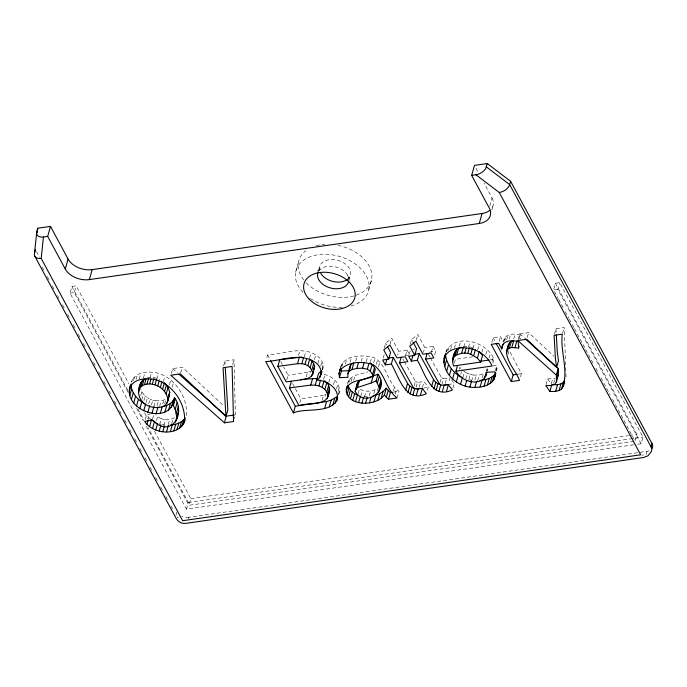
<?xml version="1.0" encoding="UTF-8"?>
<svg xmlns="http://www.w3.org/2000/svg" width="687" height="687" viewBox="0 0 687 687"><rect width="100%" height="100%" fill="white"/><g stroke="black" fill="none" stroke-linecap="round" stroke-linejoin="round"><path stroke-width="0.52" stroke-dasharray="3.44 2.58" d="M566.054 377.034L564.216 327.467L555.981 328.652L554.375 334.371M322.521 369.666C324.951 363.767 320.64 357.875 315.762 354.835C301.009 345.99 283.216 354.14 267.595 354.921L266.255 359.687M186.357 415.541C188.006 397.996 175.589 378.623 158.439 373.316C149.139 370.877 134.91 371.349 131.277 382.221M496.753 370.671L496.89 365.183L492.914 365.372M340.864 367.193C343.989 354.81 361.594 355.17 371.839 356.828C386.91 362.032 386.609 382.779 398.967 391.315L397.361 397.026M338.743 394.132C342.126 384.334 332.096 375.506 323.096 374.235M503.554 342.272C503.734 333.624 513.842 332.955 520.136 335.101L520.342 339.266M633.663 444.815L186.435 509.179L70.022 293.134L71.895 286.462L76.154 285.852L128.916 383.775M128.057 392.32L74.282 292.516L76.154 285.852M131.724 382.127L132.522 379.267M133.527 380.538L134.6 376.725M136.035 379.482L137.374 374.724M139.246 378.975L140.852 373.264M143.42 378.056L145.026 372.337M140.792 395.506L141.857 391.693L140.715 389.048M141.754 399.705L143.36 393.995L141.857 391.693M150.041 377.824L151.647 372.114M143.884 400.753L145.223 395.995L143.36 393.995M146.099 402.462L147.439 397.696L145.223 395.995M148.675 403.862L150.015 399.095L147.439 397.696M145.223 419.62L146.563 414.854L150.367 414.003M156.834 379.026L158.439 373.316M151.449 404.909L152.789 400.143L150.015 399.095M148.323 419.508L148.856 417.602L146.563 414.854M153.965 406.489L155.571 400.779L161.205 400.787L165.996 399.276L164.657 404.033M152.566 418.872L153.639 415.06M163.36 381.611L164.966 375.892M157.04 405.751L158.379 400.993M159.599 406.506L161.205 400.787M156.55 420.435L157.624 416.631L155.554 414.544M171.329 373.35L172.669 368.584L182.27 367.202L223.447 405.562M162.759 404.016L163.832 400.203M169.474 384.574L170.805 379.808M159.745 424.514L161.351 418.795L157.624 416.631M172.197 387.167L173.536 382.41M163.764 425.493L165.369 419.774L169.663 419.68L175.597 417.387M180.664 372.921L182.27 367.202M168.324 424.437L169.663 419.68M171.707 423.596L173.047 418.83M175.975 515.293L176.911 511.961M223.593 365.827L224.932 361.061L233.984 359.765L235.409 414.854M186.435 509.179L188.307 502.515L148.152 427.984M634.015 441.243L188.934 505.306L190.814 498.642L154.283 430.852M188.478 518.925L188.951 517.259L647.025 451.325A9.412 6.372 15.7 0 0 649.112 450.784M232.644 364.522L233.984 359.765M234.336 418.666L234.868 416.76M295.668 272.026L298.484 262.022M286.754 379.971L288.093 375.214L283.662 367.004M318.433 270.893L319.498 267.08M298.536 355.462L299.875 350.696M304.298 356.802L305.904 351.091M309.502 358.185L311.108 352.474M306.23 377.008L307.57 372.242L310.722 371.315L309.657 375.119M299.798 402.719L300.872 398.907L292.361 383.123M314.423 359.602L315.762 354.835M317.918 363.578L319.524 357.867M320.709 365.991L322.048 361.233M322.117 368.318L323.182 364.514M348.97 280.279L350.576 274.56M323.577 379.301L324.917 374.544M322.126 400.152L323.465 395.394L325.973 394.424L324.899 398.237M328.798 382.496L330.404 376.777M333.453 384.772L334.792 380.014M340.443 367.88L341.508 364.067M342.083 366.24L343.423 361.474M336.518 388.842L337.858 384.076M345.424 364.041L346.763 359.275M338.167 391.435L339.241 387.631M338.416 394.879L339.49 391.066M368.782 289.622L371.598 279.618M350.026 362.315L351.366 357.558M347.605 384.231C348.807 374.527 360.727 374.484 367.897 371.89M349.125 382.298L350.198 378.494M355.737 361.139L357.077 356.381M351.005 381.654L352.345 376.888M353.668 380.34L355.007 375.574M361.259 361.56L362.865 355.849M366.18 361.757L367.785 356.046M358.185 393.496L359.516 388.73C365.037 392.552 372.723 391.556 378.211 388.172M360.804 396.064L362.41 390.353M370.233 362.538L371.839 356.828M373.676 362.805L375.016 358.039M364.548 396.888L366.154 391.169M376.27 364.496L377.61 359.739M369.271 395.746L370.611 390.98M378.554 366.721L379.894 361.963M384.282 348.017L385.622 343.251L391.77 338.296L398.769 351.28L397.704 355.093M383.217 358.09L384.282 354.286M373.814 393.745L374.887 389.941M390.164 344.007L391.77 338.296M377.403 391.032L377.936 389.125M393.411 390.963L394.484 387.15M405.442 355.806L407.048 350.095L398.769 351.28M395.154 394.08L396.493 389.314M410.302 344.273L411.642 339.507L417.79 334.552L424.789 347.536L423.45 352.302M409.229 354.346L410.568 349.589M416.185 340.263L417.79 334.552M414.098 386.085L415.437 381.328L404.342 361.62M416.176 387.107L417.516 382.341L424.051 381.628L428.241 387.021L426.902 391.788M419.233 387.159L420.573 382.393M431.462 352.062L433.068 346.342L424.789 347.536M422.445 387.348L424.051 381.628M434.639 355.059L435.713 351.246L433.068 346.342M446.224 351.873C454.871 332.165 487.641 341.774 493.979 359.344L492.914 363.157M447.855 351.023L449.186 346.265M440.118 382.341L441.458 377.575L430.363 357.875M489.822 205.988L492.072 197.993L484.026 183.077M450.569 349.803L452.175 344.084M441.93 384.316L443.536 378.597L450.071 377.884L448.731 382.65M491.901 209.844L493.3 204.846M454.373 348.206L455.979 342.495M445.253 383.415L446.593 378.649M454.365 363.122L455.429 359.31L473.163 356.759M459.259 346.239L460.599 341.482M463.811 346.841L465.417 341.13M452.922 388.043L454.262 383.277L451.273 379.43M459.242 369.28L459.775 367.373L461.475 369.168M460.702 374.535L461.509 371.676M468.525 347.193L470.131 341.473M462.961 377.455L464.567 371.736L462.042 369.769M473.137 348.232L474.743 342.521M465.743 379.001L467.349 373.29L464.567 371.736M468.946 379.164L470.277 374.398L467.349 373.29M477.645 349.975L479.251 344.264M471.634 380.787L473.24 375.068L479.26 375.076L484.61 373.084M481.853 352.388L483.459 346.669M474.897 380.057L476.237 375.3M477.654 380.796L479.26 375.076M485.838 354.466L487.169 349.709M491.772 342.47L493.111 337.703L500.514 336.639L503.047 341.336M482.137 377.833L483.21 374.02M489.058 358.133L490.398 353.367M486.344 371.323L487.143 368.464M487.066 371.281L487.598 369.374L486.001 372.148M492.055 361.465L493.12 357.661M499.174 341.405L500.514 336.639M495.284 370.903L496.89 365.183M503.708 341.456L504.507 338.597M504.636 341.07L505.976 336.304M496.315 370.911L497.122 368.06M506.654 339.756L507.985 334.998M509.239 339.052L510.578 334.286M508.097 354.157L509.161 350.353L521.381 373.694L520.308 377.507M513.713 338.949L515.052 334.191M518.118 339.593L519.724 333.873L528.595 332.602L554.014 356.355M519.063 338.906L520.136 335.101M527.255 337.36L528.595 332.602M553.842 288.969L555.448 283.259L559.707 282.64L642.972 437.078L641.1 443.742L634.728 444.661M641.1 443.742L557.835 289.313L559.707 282.64M546.071 384.677L547.676 378.966L555.062 378.314M562.61 333.186L564.216 327.467M551.352 383.604L552.692 378.846M553.722 383.08L554.795 379.267M555.448 283.259L636.952 434.424L635.08 441.097L612.16 398.58M647.025 451.325L646.089 454.657L641.847 455.266M347.897 382.728L348.678 380.426M445.803 352.268L447.022 349.013M321.92 370.053L323.053 367.76M317.377 271.15L320.743 268.926M423.312 388.241L428.241 387.021M448.345 384.737L454.262 383.277M147.147 377.807L154.197 377.498L159.642 379.293M323.465 395.394L300.872 398.907M307.57 372.242L288.093 375.214M70.022 293.134L74.282 292.516M557.835 289.313L553.576 289.923L558.162 298.424M412.586 349.297L414.596 349.005M405.553 355.591L409.692 354.99L407.048 350.095M429.504 352.139L435.713 351.246M489.848 359.936L493.979 359.344M393.239 392.14L398.967 391.315M518.299 374.14L521.381 373.694M190.814 498.642L628.459 435.652M629.515 435.498L636.952 434.424M188.307 502.515L642.972 437.078M463.485 346.643L466.593 346.446L472.673 347.528M363.818 396.468L367.433 396.554M161.977 424.618L164.674 425.081M468.903 379.782L471.78 380.383M470.277 374.398L473.24 375.068M152.789 400.143L155.571 400.779M161.351 418.795L165.369 419.774M159.35 423.931L161.084 424.472M441.458 377.575L443.536 378.597M415.437 381.328L417.516 382.341M172.669 368.584L177.469 372.843M519.724 333.873L524.439 338.107M148.856 417.602L150.814 419.362M547.676 378.966L551.197 383.921M558.668 299.369L563.254 307.87M565.289 311.658L568.853 318.27M569.368 319.215L573.954 327.716M574.461 328.661L585.161 348.498M585.668 349.443L593.817 364.565M595.852 368.344L598.909 374.011M600.953 377.79L610.116 394.802M475.988 168.169L478.504 172.832M493.111 337.703L495.61 342.349M428.413 354.252L429.873 356.965M411.642 339.507L412.638 341.353M402.883 358.897L403.853 360.709M385.622 343.251L386.618 345.097M280.717 361.525L283.173 366.085M267.595 354.921L270.111 359.593M144.648 412.956L147.688 418.606M71.895 286.462L127.816 390.242M137.984 409.117L144.081 420.435M136.687 408.327L143.282 420.564M146.322 426.215L188.934 505.306M36.497 251.536L39.554 257.196M42.173 267.131L44.208 270.91M47.266 276.569L49.301 280.348M52.349 286.007L54.385 289.777M57.442 295.444L58.962 298.27M62.526 304.873L65.067 309.597M67.609 314.311L70.16 319.034M73.208 324.693L75.244 328.463M78.292 334.131L80.327 337.901M83.385 343.56L85.42 347.339M88.468 352.998L90.504 356.776M93.561 362.435L95.596 366.205M98.645 371.873L101.187 376.588M103.737 381.302L106.279 386.025M108.821 390.74L111.363 395.463M114.42 401.122L116.455 404.892M119.504 410.56L121.539 414.33M124.587 419.989L126.623 423.767M129.68 429.427L131.715 433.205M134.764 438.864L136.799 442.634M139.856 448.302L142.398 453.016M144.94 457.731L147.482 462.454M150.032 467.169L152.574 471.892M155.623 477.551L157.658 481.321M160.715 486.989L162.75 490.758M165.799 496.418L167.834 500.196M170.883 505.855L172.918 509.634M347.648 275.401L350.25 280.931M555.981 328.652L556.281 333.916M224.932 361.061L225.19 366.308M178.259 517.938A9.412 6.372 15.7 0 1 177.177 516.942M492.072 197.993A18.815 12.735 15.7 0 1 490.982 209.303M188.951 517.259A9.412 6.372 15.7 0 1 181.892 516.212M302.941 292.318A37.63 25.471 15.7 0 1 310.962 256.457A37.63 25.471 15.7 0 1 363.157 271.219A37.63 25.471 15.7 0 1 351.091 305.93M342.246 307.312A37.63 25.471 15.7 0 1 310.593 298.69M318.691 271.125A15.99 10.829 15.7 0 1 336.578 267.209A15.99 10.829 15.7 0 1 348.824 280.287M319.498 269.965A15.99 10.829 15.7 0 1 339.112 260.751A15.99 10.829 15.7 0 1 347.459 279.386M337.987 245.345A37.63 25.471 15.7 0 1 370.834 269.828A37.63 25.471 15.7 0 1 354.818 295.668M353.899 295.934A37.63 25.471 15.7 0 1 305.749 282.314M303.697 279.918A37.63 25.471 15.7 0 1 305.809 250.678M316.175 245.714A37.63 25.471 15.7 0 1 325.02 244.332"/><path stroke-width="1.03" d="M138.473 390.98L139.263 388.885L142.295 385.673L144.176 379.009C135.391 386.051 137.022 401.861 148.143 405.768C153.124 408.009 159.152 408.43 164.124 405.94C169.182 403.252 167.439 396.7 169.741 392.32L168.049 387.356L165.138 383.355M167.783 401.131L169.741 392.32M336.87 400.796C340.615 389.048 327.064 380.246 316.664 380.134C324.736 375.66 320.82 364.9 313.89 361.508C299.137 352.654 281.344 360.812 265.723 361.594L293.392 412.904C304.83 407.468 332.482 414.51 337.669 397.936M457.499 365.51L455.893 371.22C461.209 380.615 475 385.613 484.129 378.812L485.726 376.038L486.07 372.277L495.009 371.856C497.311 385.321 479.827 388.67 469.908 387.056C455.258 385.553 439.955 370.422 444.996 355.119M443.776 362.599L445.726 354.097M355.213 391.564L357.18 383.355L359.327 380.838L377.979 374.226C390.396 390.242 365.304 408.19 355.213 391.564L357.927 381.972M140.208 386.592L140.346 384.316M503.021 344.178L501.682 348.944L498.642 343.302L491.231 344.376L511.274 381.543L519.509 380.366C515.877 370.594 506.448 362.126 506.585 351.212C507.581 347.115 508.354 341.207 513.678 340.855L511.806 347.519L509.411 348.197L507.624 349.46L506.585 351.212M508.294 346.686L508.457 344.548M185.026 420.307C179.522 436.889 153.201 434.536 144.691 421.526L152.299 419.826C170.11 438.907 186.529 414.922 174.55 397.584C171.69 427.769 120.852 410.5 130.478 385.072M300.717 379.791C304.83 378.923 310.284 378.88 312.576 374.69L314.646 365.827L312.053 360.95L309.717 359.026L307.845 365.69L310.172 367.614L312.774 372.491M312.576 374.69L314.646 365.827M176.499 419.826L178.637 410.311M50.494 226.392L47.686 236.397L65.274 269.012A18.815 12.735 15.7 0 0 89.353 279.609L479.251 223.49A18.815 12.735 15.7 0 0 489.256 207.989L471.668 175.374L475.928 174.756L499.269 192.489L640.696 454.803L182.622 520.729L41.194 258.424A9.412 5.797 -28.3 0 1 34.548 252.979L36.772 231.571L37.716 228.239L50.494 226.392L68.082 259.016A18.815 12.735 15.7 0 0 92.161 269.613L482.059 213.494A18.815 12.735 15.7 0 0 489.642 210.514M37.287 232.318L37.716 228.239M41.194 258.424L43.427 237.006A9.412 5.797 -28.3 0 1 36.772 231.571M184.485 422.213C186.134 404.66 173.717 385.295 156.559 379.98C147.267 377.541 133.038 378.022 129.405 388.885M480.677 362.075L477.405 358.125L479.286 351.452L482.549 355.411L480.677 362.075L453.557 365.973C451.29 359.318 453.549 348.644 461.552 347.236M454.648 352.749L452.475 361.422M347.845 373.728L349.09 371.22L351.984 369.546L353.857 362.882L350.963 364.557L349.717 367.064L347.845 373.728L347.966 377.326L339.472 377.644L338.992 373.857L340.177 368.833M501.682 348.944C501.862 340.288 511.97 339.618 518.256 341.765L518.573 348.017L511.806 347.519M34.548 252.979L35.484 249.647M65.274 269.012L68.082 259.016M89.353 279.609L92.161 269.613M130.65 385.931L131.183 384.033M129.122 392.105L130.994 385.441C132.016 393.72 138.199 400.641 145.618 404.05L143.746 410.723M129.791 395.6L131.664 388.936M131.415 399.37L133.287 392.698M133.716 402.908L135.588 396.244M139.263 388.885L141.136 382.212M138.602 392.311L139.676 388.498M140.577 387.073L142.449 380.409M136.533 405.983L138.405 399.319M142.295 385.673L144.433 384.677L146.039 378.958M139.873 408.585L141.754 401.921M144.433 384.677L146.966 384.076L148.572 378.365M146.966 384.076L149.637 383.904L150.968 379.147M149.637 383.904L152.316 384.162L153.922 378.451M167.868 398.992C166.597 392.311 161.471 386.85 155.03 384.849L156.636 379.13M147.877 412.303L149.749 405.639M146.984 424.274L148.049 420.461M157.761 385.957L159.101 381.191M152.016 413.265L153.888 406.592M160.346 387.451L161.952 381.74M149.586 426.61L151.466 419.946L156.001 422.634M162.613 389.297L164.485 382.625M156.164 413.6L158.036 406.936M152.514 428.542L154.386 421.87M164.554 391.487L166.426 384.814M160.32 413.316L162.192 406.644C167.43 405.845 172.935 402.977 174.55 397.584M155.743 430.062L157.624 423.39M166.177 394.02L168.049 387.356M159.204 431.135L160.81 425.425M167.078 403.046L169.655 394.467M164.871 412.148L166.743 405.485M168.564 410.105L170.445 403.441M162.802 431.745L164.408 426.026M171.226 407.4L173.107 400.736M176.765 416.975L175.194 409.435L173.407 405.51L175.279 398.838M166.529 431.883L168.409 425.219M175.194 409.435L177.066 402.771M170.402 431.548L172.274 424.884C177.194 424.162 182.364 422.23 185.215 417.911L183.343 424.575M176.319 413.385L178.199 406.721M175.486 422.127L177.358 415.463M173.88 430.843L175.752 424.18M176.92 429.796L178.792 423.123M179.522 428.396L181.394 421.724M181.677 426.644L183.549 419.98M225.963 416.537L223.06 367.734L232.112 366.429L233.528 421.526L224.434 422.831L170.788 375.257L180.398 373.874L225.963 416.537L227.844 409.873L225.25 367.365M224.434 422.831L226.306 416.167L179.067 374.269M317.128 378.477L306.857 379.035L286.221 381.878L277.857 366.369L279.729 359.705L301.979 357.042M327.802 396.579C328.085 392.681 325.277 389.366 322.186 387.356L324.058 380.692C331.065 384.239 330.318 392.449 327.184 398.451C320.159 405.742 307.836 402.608 298.991 405.57L289.485 387.932L291.357 381.268M277.857 366.369L297.514 363.732L299.386 357.068M297.514 363.732L301.842 363.689L303.448 357.979M307.845 365.69L305.019 364.333L306.625 358.623M293.392 412.904L295.264 406.24L270.609 360.52M310.172 367.614L312.053 360.95M311.872 369.958L313.744 363.294M311.263 376.528L311.804 374.621M289.485 387.932L310.756 385.098L312.628 378.434M310.756 385.098L315.256 385.149L318.545 373.47L321.542 370.808L319.67 377.481M321.181 374.432L321.98 371.573M322.186 387.356L318.923 385.879L320.528 380.169M324.874 389.452L326.746 382.788M326.797 392.071L328.669 385.398M327.708 394.424L329.58 387.751M327.184 398.451L329.674 389.915M324.736 408.164L326.608 401.5L331.177 400.143L337.145 396.554L335.273 403.217M329.305 406.816L331.177 400.143M338.992 373.857L340.597 368.146M339.472 377.644L341.345 370.98L340.984 368.138M332.766 405.167L334.646 398.503M349.09 371.22L350.963 364.557M392.286 392.277L390.371 392.552L386.257 388.198L384.385 394.87C375.901 407.528 342.555 406.592 346.832 386.541M346.085 391.942L347.966 385.278C349.142 389.924 353.066 393.265 357.386 394.982L355.514 401.646M347.09 394.613L348.962 387.949M348.558 396.803L350.43 390.13M351.984 369.546L356.828 368.43L358.434 362.719M350.456 398.7L352.328 392.037M352.774 400.315L354.647 393.651M356.828 368.43L362.564 368.18L364.17 362.47M355.308 390.018L357.446 387.502L359.327 380.838M346.025 389.392C350.001 378.563 364.952 381.053 373.445 375.961L370.25 371.109L367.347 369.22L368.953 363.5M358.597 402.616L360.203 396.897M370.25 371.109L372.131 364.445L369.95 363.028M361.946 403.14L363.552 397.421M372.603 374.312L374.484 367.639L372.131 364.445M365.561 403.226L367.167 397.507M357.446 387.502L371.203 382.994L373.075 376.33M373.445 375.961L375.325 369.297L374.484 367.639M369.426 402.865L371.032 397.155M379.422 389.701L378.992 386.91L376.107 380.899L377.979 374.226M377.352 383.209L379.233 376.536M373.951 401.886L375.832 395.223L379.722 393.668L383.14 391.384L386.257 388.198M378.992 386.91L380.873 380.246M388.198 358.082L393.23 357.36L391.358 364.024L385.321 364.9L386.927 359.181M378.528 392.492L381.302 383.028M385.321 364.9L382.676 359.997L388.713 359.129L390.585 352.457L387.614 346.935M377.841 400.341L379.722 393.668M381.259 398.056L383.14 391.384M339.636 370.74C347.261 361.448 362.444 360.89 373.144 364.703C384.986 372.406 385.733 389.692 397.095 397.979L388.498 399.216L386.3 397.241L388.172 390.577M388.498 399.216L390.371 392.552M391.358 364.024C399.19 377.223 405.304 403.595 426.369 393.694L422.179 388.301L415.644 389.014L413.565 387.992L399.542 362.848L401.148 357.137M414.218 354.337L419.25 353.616L417.378 360.28L411.341 361.156L412.947 355.437M411.341 361.156L408.696 356.252L414.733 355.385L416.605 348.713L413.136 342.272M405.673 390.079L407.546 383.406L393.23 357.36M407.906 392.706L409.778 386.042L407.546 383.406M410.139 394.106L412.011 387.442L409.778 386.042M471.668 175.374L474.485 165.369L487.263 163.532L510.604 181.265L652.032 443.579A9.412 6.372 15.7 0 1 652.023 448.551M412.921 395.059L414.793 388.395L412.011 387.442M417.378 360.28C425.201 373.479 431.324 399.851 452.389 389.95L448.199 384.548L441.664 385.27L439.586 384.248L425.562 359.103L427.168 353.393M416.331 395.446L418.203 388.782L422.325 388.481L420.453 395.145M475.928 174.756A9.412 5.797 -28.3 0 0 484.249 170.367L485.657 168.71L487.263 163.532M431.685 386.326L433.566 379.662L419.25 353.616M479.251 223.49L482.059 213.494M433.926 388.962L435.798 382.298L433.566 379.662M443.922 358.932L445.683 353.779M436.159 390.362L438.031 383.698L435.798 382.298M444.695 366.669L446.567 359.997L445.648 355.926M438.933 391.315L440.814 384.651L438.031 383.698M446.687 371.152L448.568 364.488L446.567 359.997M442.351 391.702L444.223 385.038M452.776 359.413L455.515 350.92M449.384 375.377L451.265 368.713L448.568 364.488M453.643 357.592L455 356.029L456.881 349.357M446.473 391.401L448.345 384.737L445.253 384.96M455 356.029L456.786 354.793L458.658 348.12C472.184 346.016 486.551 353.367 492.107 366.008L455.893 371.22M452.596 378.984L454.468 372.32L451.265 368.713M456.786 354.793L461.612 353.316L463.218 347.596M510.604 181.265L509.668 184.597A9.412 5.797 -28.3 0 1 499.269 192.489M456.305 381.972L458.177 375.308L454.468 372.32M461.612 353.316L464.721 353.109L466.061 348.352M464.721 353.109L467.787 353.401L469.393 347.691M460.53 384.342L462.403 377.678L458.177 375.308M477.405 358.125L470.801 354.2L472.407 348.481M465.108 386.051L466.713 380.34M473.772 355.488L475.378 349.769M469.908 387.056L471.514 381.337M474.915 387.348L476.52 381.637M480.136 386.936L482.008 380.272C487.177 379.464 492.905 377.773 495.782 373.024M484.129 378.812L484.936 375.961M485.726 376.038L486.8 372.225M484.069 386.154L485.941 379.49M487.409 385.038L489.29 378.374M490.166 383.578L492.047 376.914M492.339 381.783L494.211 375.119M493.901 379.688L495.782 372.818M495.147 376.382L495.679 374.475M506.422 353.35L507.229 350.49M507.624 349.46L509.505 342.796M509.411 348.197L511.283 341.533M515.01 347.433L516.882 340.761M518.573 348.017L519.114 346.111M511.274 381.543L513.155 374.879L496.117 343.285M549.909 391.418L545.804 385.63L550.811 385.51L554.83 384.179L556.47 381.835L556.358 375.136L517.843 340.546L526.714 339.266L556.59 367.442L555.414 358.485L554.108 335.325L562.335 334.14C559.742 351.358 569.815 372.904 561.614 388.997C558.316 391.676 553.92 391.581 549.909 391.418L551.781 384.746M556.59 367.442L558.471 360.778L557.286 351.821L556.333 334.973M556.358 375.136L558.23 368.464L525.22 338.82M556.453 376.777L558.325 370.113L558.23 368.464M556.47 381.835L558.342 375.162L558.325 370.113M555.628 391.418L557.501 384.754L560.961 383.861L563.486 382.324L564.594 380.821M559.089 390.534L560.961 383.861M561.614 388.997L563.486 382.324M563.28 386.738L564.353 382.934M34.754 256.148L176.147 518.402C178.027 521.811 181.918 523.983 185.825 523.365L643.573 457.49L647.944 455.842L651.087 451.883A9.412 6.372 15.7 0 0 651.096 446.911L652.032 443.579M177.701 414.699L178.371 413.162M557.251 376.734L558.342 375.162M313.573 369.245L314.448 368.026M445.15 355.686C448.01 350.954 453.514 348.944 458.727 348.146M327.828 393.256L329.056 391.779M371.203 382.994L376.107 380.899M373.11 395.806L375.832 395.223M326.608 401.5L295.264 406.24M43.427 237.006L47.686 236.397M399.542 362.848L407.82 361.663L405.175 356.759L396.897 357.953L389.898 344.96L383.75 349.923L388.713 359.129M425.562 359.103L433.841 357.918L431.196 353.015L422.917 354.209L415.918 341.216L409.77 346.179L414.733 355.385M480.531 361.276L488.809 360.091M226.306 416.167L234.396 415M513.155 374.879L517.268 374.286M170.342 425.047L172.274 424.884M479.921 380.435L482.008 380.272M341.345 370.98L349.846 370.662M552.734 384.746L557.501 384.754M415.644 388.49L418.203 388.782M315.256 385.149L318.923 385.879M301.842 363.689L305.019 364.333M362.564 368.18L367.347 369.22M152.316 384.162L155.03 384.849M467.787 353.401L470.801 354.2M486.327 166.864L509.668 184.597L651.096 446.911M384.385 394.87L386.3 397.241M172.677 404.257L173.407 405.51M349.717 367.064L349.786 368.859M348.704 281.232A15.99 10.829 15.7 0 1 329.751 287.767A15.99 10.829 15.7 0 1 318.227 271.958M347.459 279.386A15.99 10.829 15.7 0 1 320.546 272.911M308.918 298.871A26.346 17.828 15.7 0 0 353.255 301.31A26.346 17.828 15.7 0 0 326.076 272.292A26.346 17.828 15.7 0 0 308.918 298.871"/></g></svg>
